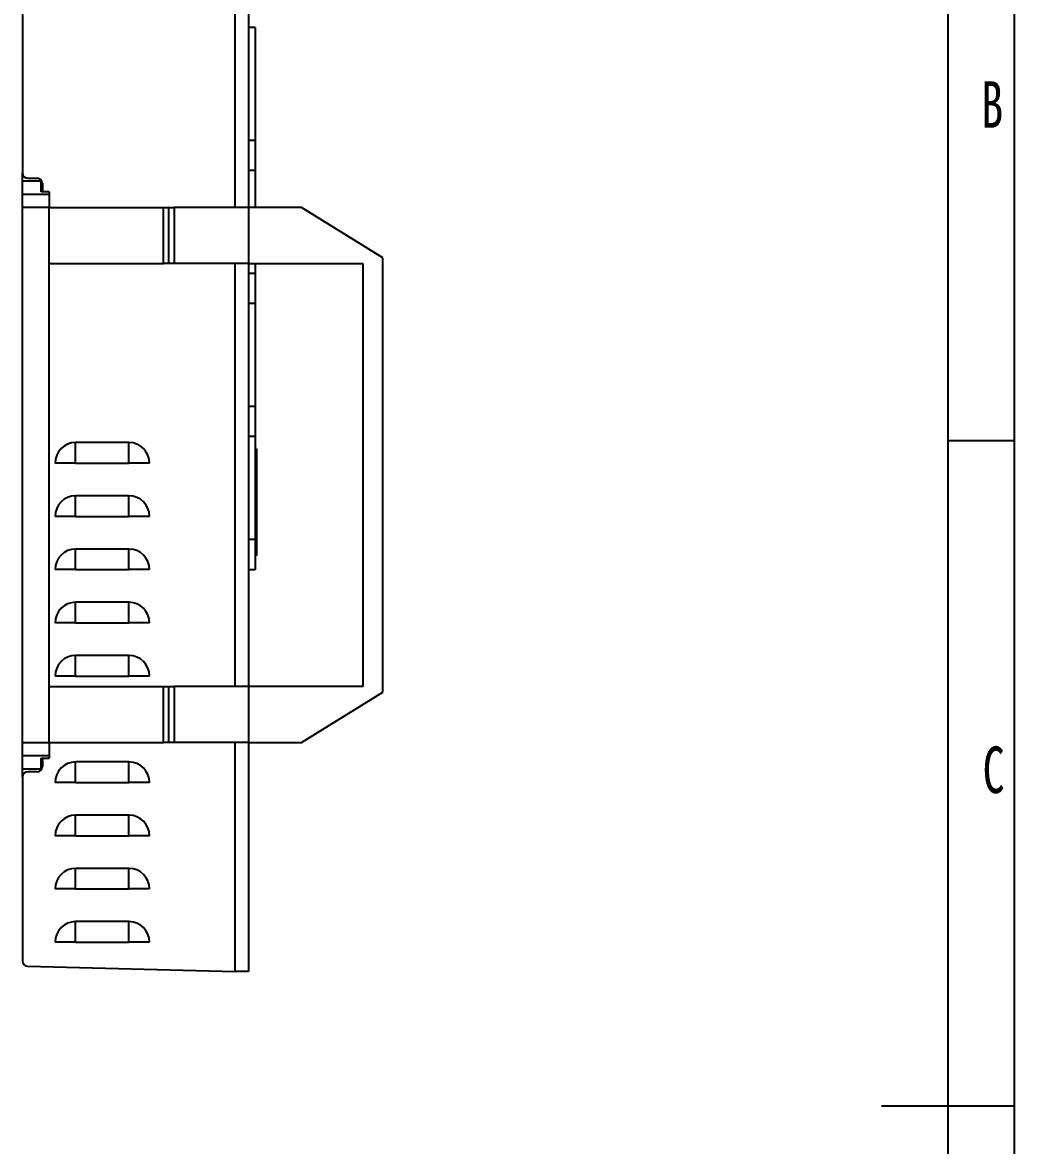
# Model space of a CAD drawing. Header units: millimetres. Extents: x 0 to 210, y 0 to 297.
# Drawn here: x 135.4 to 210, y 145.5 to 229.9 of the extents above; entities that cross this region are included whole.
import ezdxf

# ---------------------------------------------------------------- set-up
doc = ezdxf.new("R2010")
doc.units = ezdxf.units.MM
doc.layers.add('图框', color=7, linetype='Continuous')
doc.styles.add('SLDTEXTSTYLE5', font='TXT', dxfattribs={"width": 0.7})

msp = doc.modelspace()

# ---------------------------------------------------------------- linework, layer by layer
at = {"color": 8, "linetype": 'Continuous', "lineweight": 25}
for p, q in [((151.4154, 216.02), (151.4154, 233.22)), ((151.4154, 180.02), (151.4154, 211.82)), ((151.4154, 158.62), (151.4154, 175.82))]:
    msp.add_line(p, q, dxfattribs=at)
at = {"color": 7, "linetype": 'Continuous', "lineweight": 25}
for p, q in [((152.4154, 233.22), (152.4154, 216.02)), ((135.4154, 232.4299), (135.4154, 218.62)), ((152.9154, 229.5532), (152.4154, 229.5532)), ((152.9154, 229.5532), (152.9154, 221.0679)), ((152.9154, 221.0679), (152.4154, 221.0679)), ((152.9154, 221.0679), (152.9154, 218.8052)), ((135.4154, 218.02), (135.4154, 218.62)), ((152.9154, 218.8052), (152.4154, 218.8052)), ((152.9154, 218.8052), (152.9154, 216.02)), ((135.4154, 218.02), (136.8154, 218.02)), ((135.4154, 217.02), (135.4154, 218.02)), ((135.8154, 218.22), (136.5154, 218.22)), ((136.8154, 217.1915), (136.8154, 218.02)), ((136.9154, 217.82), (136.9154, 217.1915)), ((135.4154, 216.02), (135.4154, 217.02)), ((135.4154, 217.02), (137.4154, 217.02)), ((137.4154, 217.1915), (136.8154, 217.1915)), ((137.4154, 217.1915), (137.4154, 217.02)), ((137.4154, 217.02), (137.4154, 216.02)), ((137.4154, 216.02), (135.4154, 216.02)), ((135.4154, 175.82), (135.4154, 216.02)), ((137.4154, 216.02), (146.0154, 216.02)), ((137.4154, 175.82), (137.4154, 216.02)), ((146.0154, 211.82), (146.0154, 216.02)), ((146.0154, 216.02), (146.4154, 216.02)), ((146.4154, 211.82), (146.4154, 216.02)), ((146.4154, 216.02), (146.8154, 216.02)), ((146.8154, 216.02), (146.8154, 211.82)), ((152.4154, 216.02), (146.8154, 216.02)), ((152.4154, 216.02), (152.4154, 211.82)), ((156.3835, 216.02), (152.4154, 216.02)), ((162.5154, 212.2465), (156.3835, 216.02)), ((162.5154, 179.5936), (162.5154, 212.2465)), ((137.4154, 211.82), (146.0154, 211.82)), ((146.4154, 211.82), (146.0154, 211.82)), ((146.8154, 211.82), (146.4154, 211.82)), ((152.4154, 211.82), (146.8154, 211.82)), ((152.4154, 211.82), (161.0154, 211.82)), ((152.4154, 211.82), (152.4154, 180.02)), ((152.9154, 211.0679), (152.4154, 211.0679)), ((152.9154, 211.82), (152.9154, 211.0679)), ((152.9154, 211.0679), (152.9154, 208.8052)), ((161.0154, 211.82), (161.0154, 180.02)), ((152.9154, 208.8052), (152.4154, 208.8052)), ((152.9154, 208.8052), (152.9154, 201.0679)), ((152.9154, 201.0679), (152.4154, 201.0679)), ((152.9154, 201.0679), (152.9154, 198.8052)), ((139.4154, 196.8102), (139.4154, 198.3594)), ((143.4154, 198.3594), (139.4154, 198.3594)), ((143.4154, 196.8102), (143.4154, 198.3594)), ((152.9154, 198.8052), (152.4154, 198.8052)), ((152.9154, 198.8052), (152.9154, 191.0679)), ((153.0154, 197.8943), (152.9154, 197.8943)), ((153.0154, 197.8943), (153.0154, 195.698)), ((139.4154, 196.8102), (137.8662, 196.8102)), ((139.4154, 196.8102), (143.4154, 196.8102)), ((144.9646, 196.8102), (143.4154, 196.8102)), ((153.0154, 195.698), (152.9154, 195.698)), ((153.0154, 195.698), (153.0154, 189.8797)), ((139.4154, 192.8102), (139.4154, 194.3594)), ((143.4154, 194.3594), (139.4154, 194.3594)), ((143.4154, 192.8102), (143.4154, 194.3594)), ((139.4154, 192.8102), (137.8662, 192.8102)), ((139.4154, 192.8102), (143.4154, 192.8102)), ((144.9646, 192.8102), (143.4154, 192.8102)), ((152.9154, 191.0679), (152.4154, 191.0679)), ((152.9154, 191.0679), (152.9154, 188.8052)), ((139.4154, 188.8102), (139.4154, 190.3594)), ((143.4154, 190.3594), (139.4154, 190.3594)), ((143.4154, 188.8102), (143.4154, 190.3594)), ((153.0154, 189.8797), (152.9154, 189.8797)), ((139.4154, 188.8102), (137.8662, 188.8102)), ((139.4154, 188.8102), (143.4154, 188.8102)), ((144.9646, 188.8102), (143.4154, 188.8102)), ((152.9154, 188.8052), (152.4154, 188.8052)), ((139.4154, 184.8102), (139.4154, 186.3594)), ((143.4154, 186.3594), (139.4154, 186.3594)), ((143.4154, 184.8102), (143.4154, 186.3594)), ((139.4154, 184.8102), (137.8662, 184.8102)), ((139.4154, 184.8102), (143.4154, 184.8102)), ((144.9646, 184.8102), (143.4154, 184.8102)), ((139.4154, 180.8102), (139.4154, 182.3594)), ((143.4154, 182.3594), (139.4154, 182.3594)), ((143.4154, 180.8102), (143.4154, 182.3594)), ((139.4154, 180.8102), (137.8662, 180.8102)), ((139.4154, 180.8102), (143.4154, 180.8102)), ((144.9646, 180.8102), (143.4154, 180.8102)), ((137.4154, 180.02), (146.0154, 180.02)), ((146.0154, 175.82), (146.0154, 180.02)), ((146.0154, 180.02), (146.4154, 180.02)), ((146.4154, 175.82), (146.4154, 180.02)), ((146.4154, 180.02), (146.8154, 180.02)), ((146.8154, 180.02), (146.8154, 175.82)), ((152.4154, 180.02), (146.8154, 180.02)), ((152.4154, 180.02), (152.4154, 175.82)), ((161.0154, 180.02), (152.4154, 180.02)), ((156.3835, 175.82), (162.5154, 179.5936)), ((135.4154, 175.82), (137.4154, 175.82)), ((135.4154, 174.82), (135.4154, 175.82)), ((137.4154, 175.82), (146.0154, 175.82)), ((137.4154, 175.82), (137.4154, 174.82)), ((146.4154, 175.82), (146.0154, 175.82)), ((146.8154, 175.82), (146.4154, 175.82)), ((152.4154, 175.82), (146.8154, 175.82)), ((152.4154, 175.82), (156.3835, 175.82)), ((152.4154, 175.82), (152.4154, 158.62)), ((137.4154, 174.82), (135.4154, 174.82)), ((135.4154, 173.82), (135.4154, 174.82)), ((137.4154, 174.82), (137.4154, 174.6485)), ((136.8154, 174.6485), (137.4154, 174.6485)), ((136.8154, 173.82), (136.8154, 174.6485)), ((136.9154, 174.6485), (136.9154, 174.02)), ((139.4154, 172.8102), (139.4154, 174.3594)), ((143.4154, 174.3594), (139.4154, 174.3594)), ((143.4154, 172.8102), (143.4154, 174.3594)), ((136.8154, 173.82), (135.4154, 173.82)), ((135.4154, 173.22), (135.4154, 173.82)), ((135.4154, 173.22), (135.4154, 159.4102)), ((136.5154, 173.62), (135.8154, 173.62)), ((139.4154, 172.8102), (137.8662, 172.8102)), ((139.4154, 172.8102), (143.4154, 172.8102)), ((144.9646, 172.8102), (143.4154, 172.8102)), ((139.4154, 168.8102), (139.4154, 170.3594)), ((143.4154, 170.3594), (139.4154, 170.3594)), ((143.4154, 168.8102), (143.4154, 170.3594)), ((139.4154, 168.8102), (137.8662, 168.8102)), ((139.4154, 168.8102), (143.4154, 168.8102)), ((144.9646, 168.8102), (143.4154, 168.8102)), ((139.4154, 164.8102), (139.4154, 166.3594)), ((143.4154, 166.3594), (139.4154, 166.3594)), ((143.4154, 164.8102), (143.4154, 166.3594)), ((139.4154, 164.8102), (137.8662, 164.8102)), ((139.4154, 164.8102), (143.4154, 164.8102)), ((144.9646, 164.8102), (143.4154, 164.8102)), ((139.4154, 160.8102), (139.4154, 162.3594)), ((143.4154, 162.3594), (139.4154, 162.3594)), ((143.4154, 160.8102), (143.4154, 162.3594)), ((139.4154, 160.8102), (137.8662, 160.8102)), ((139.4154, 160.8102), (143.4154, 160.8102)), ((144.9646, 160.8102), (143.4154, 160.8102)), ((135.8054, 159.0103), (151.4154, 158.62)), ((152.4154, 158.62), (151.4154, 158.62))]:
    msp.add_line(p, q, dxfattribs=at)
for centre, radius, start, end in [((135.8154, 218.62), 0.4, 180, 270), ((136.5154, 217.82), 0.4, 0, 90), ((139.4154, 196.8102), 1.5492, 90, 180), ((143.4154, 196.8102), 1.5492, 0, 90), ((139.4154, 192.8102), 1.5492, 90, 180), ((143.4154, 192.8102), 1.5492, 0, 90), ((139.4154, 188.8102), 1.5492, 90, 180), ((143.4154, 188.8102), 1.5492, 0, 90), ((139.4154, 184.8102), 1.5492, 90, 180), ((143.4154, 184.8102), 1.5492, 0, 90), ((139.4154, 180.8102), 1.5492, 90, 180), ((143.4154, 180.8102), 1.5492, 0, 90), ((136.5154, 174.02), 0.4, 270, 0), ((139.4154, 172.8102), 1.5492, 90, 180), ((143.4154, 172.8102), 1.5492, 0, 90), ((135.8154, 173.22), 0.4, 90, 180), ((139.4154, 168.8102), 1.5492, 90, 180), ((143.4154, 168.8102), 1.5492, 0, 90), ((139.4154, 164.8102), 1.5492, 90, 180), ((143.4154, 164.8102), 1.5492, 0, 90), ((139.4154, 160.8102), 1.5492, 90, 180), ((143.4154, 160.8102), 1.5492, 0, 90), ((135.8154, 159.4102), 0.4, 180, 268.567904)]:
    msp.add_arc(centre, radius, start, end, dxfattribs=at)
at = {"layer": '图框'}
for p, q in [((210, 0), (210, 297)), ((210, 198.5), (205, 198.5))]:
    msp.add_line(p, q, dxfattribs=at)
at = {"layer": '图框', "lineweight": 25}
for p, q in [((205, 4.9729), (205, 292)), ((210, 148.5), (200, 148.5))]:
    msp.add_line(p, q, dxfattribs=at)

# ---------------------------------------------------------------- texts
at = {"layer": '图框', "char_height": 3.5, "attachment_point": 2, "style": 'SLDTEXTSTYLE5'}
for s, insert in [('B', (208.3203, 225.5207)), ('C', (208.4273, 175.5207))]:
    msp.add_mtext(s, dxfattribs=dict(at, insert=insert))

doc.saveas('drawing.dxf')
